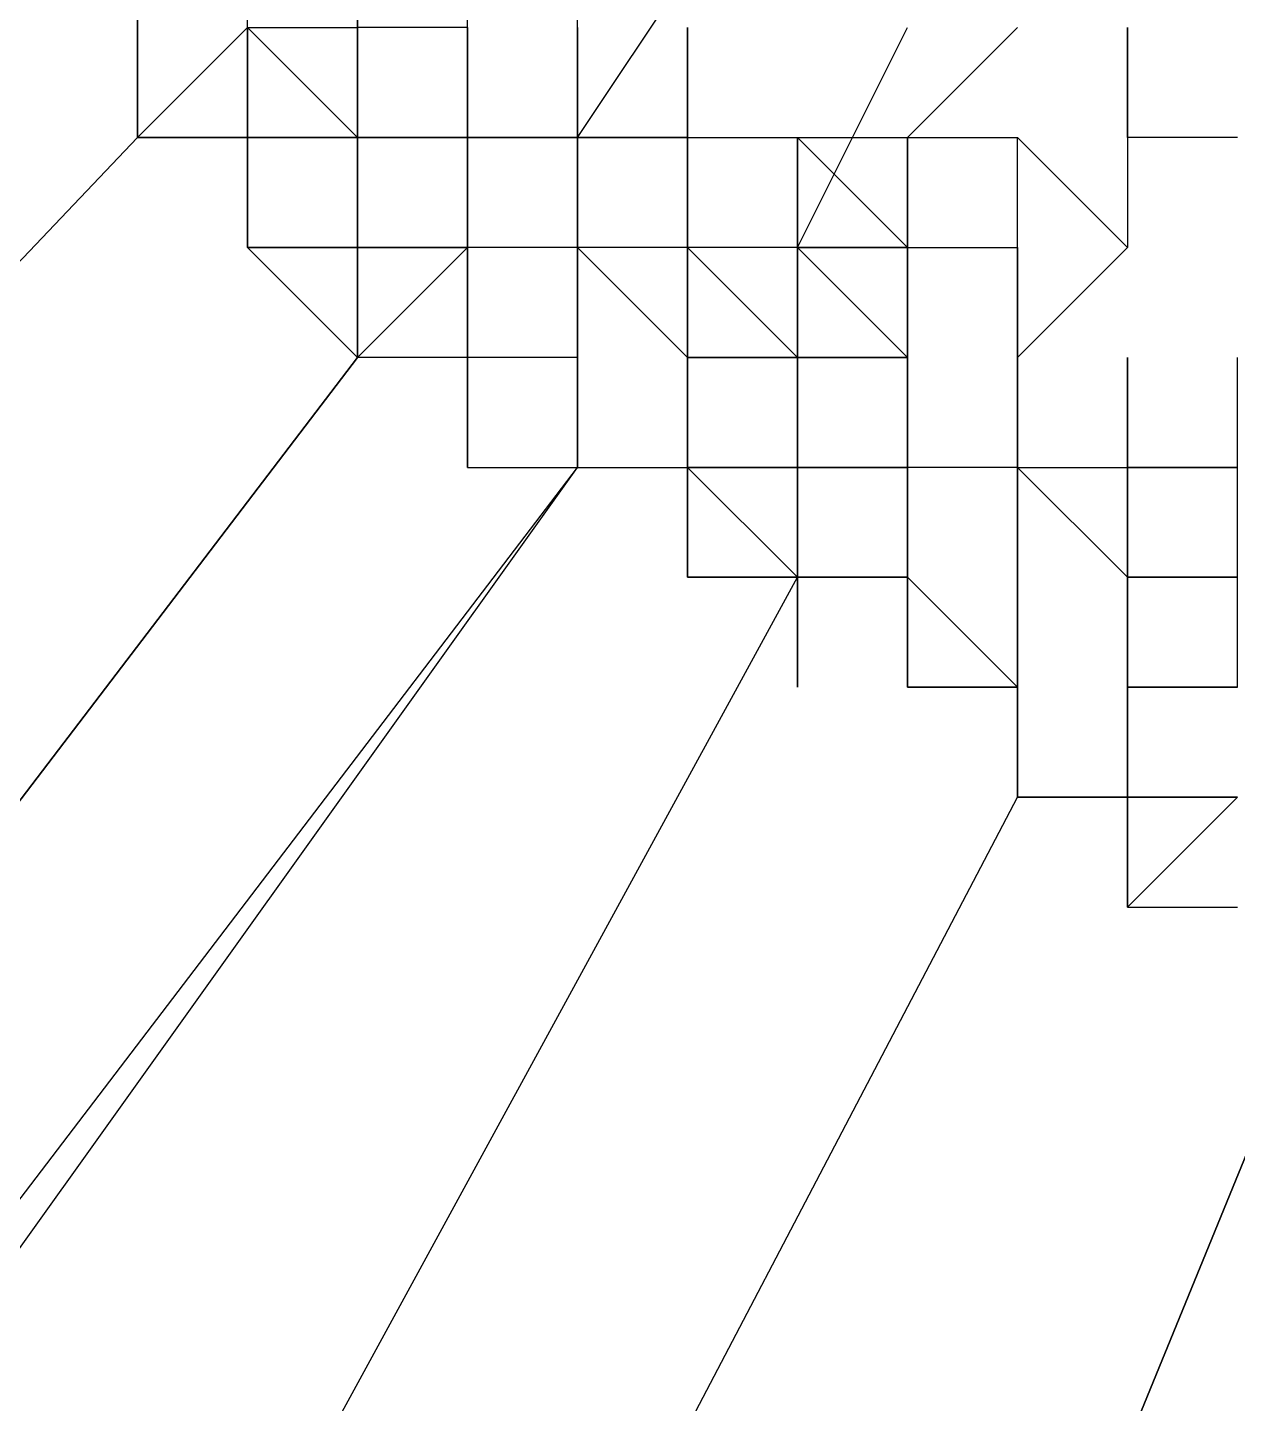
# Model space of a CAD drawing. Header units: inches. Extents: x 3324238 to 135265466, y -1036581 to 20094598.
# Drawn here: x 3353769.647 to 3353770.533, y -519272.097 to -519271.089 of the extents above; entities that cross this region are included whole.
import ezdxf

# ---------------------------------------------------------------- set-up
doc = ezdxf.new("R2010")
doc.units = ezdxf.units.IN
doc.header["$MEASUREMENT"] = 0
doc.layers.add('PDF_Geometry', color=7, linetype='Continuous')

msp = doc.modelspace()

# ---------------------------------------------------------------- linework, layer by layer
at = {"layer": 'PDF_Geometry', "lineweight": 25}
for points in [[(3353769.7277, -519271.0892), (3353769.7277, -519271.1698), (3353769.7277, -519271.0892), (3353769.7277, -519271.1698), (3353769.7277, -519271.0892), (3353769.7277, -519271.0086), (3353769.7277, -519271.0892), (3353769.7277, -519271.0086), (3353769.6471, -519271.0086), (3353769.7277, -519271.0086), (3353769.7277, -519270.928), (3353769.7277, -519271.0086)], [(3353769.8888, -519271.0086), (3353769.8888, -519271.0892), (3353769.8888, -519271.1698), (3353769.8888, -519271.0892), (3353769.8888, -519271.1698), (3353769.8083, -519271.1698), (3353769.8083, -519271.0892), (3353769.8888, -519271.0892)], [(3353769.8083, -519271.0892), (3353769.8083, -519271.1698), (3353769.8888, -519271.1698), (3353769.8888, -519271.2503), (3353769.8888, -519271.1698), (3353769.8888, -519271.2503), (3353769.8083, -519271.2503), (3353769.8083, -519271.1698), (3353769.8083, -519271.2503), (3353769.8083, -519271.1698), (3353769.7277, -519271.1698), (3353769.8083, -519271.1698), (3353769.8083, -519271.2503), (3353769.8888, -519271.3309), (3353769.8888, -519271.2503), (3353769.8888, -519271.3309), (3353769.8888, -519271.2503), (3353769.8888, -519271.1698), (3353769.8083, -519271.1698), (3353769.7277, -519271.1698), (3353769.8083, -519271.1698)], [(3353770.05, -519271.0892), (3353770.05, -519271.1698), (3353770.05, -519271.2503), (3353770.05, -519271.1698)], [(3353770.1305, -519271.0892), (3353770.1305, -519271.1698)], [(3353770.4528, -519271.0892), (3353770.4528, -519271.1698)], [(3353769.8083, -519271.1698), (3353769.8083, -519271.2503)], [(3353769.8888, -519271.2503), (3353769.8083, -519271.2503), (3353769.8083, -519271.1698), (3353769.8888, -519271.1698)], [(3353769.8888, -519271.1698), (3353769.8888, -519271.2503)], [(3353769.8888, -519271.1698), (3353769.8888, -519271.2503)], [(3353770.05, -519271.1698), (3353770.05, -519271.2503)], [(3353770.2111, -519271.3309), (3353770.1305, -519271.3309), (3353770.1305, -519271.4115), (3353770.1305, -519271.3309), (3353770.1305, -519271.4115), (3353770.2111, -519271.4115), (3353770.2111, -519271.492), (3353770.2111, -519271.4115), (3353770.2111, -519271.492), (3353770.2111, -519271.4115), (3353770.2111, -519271.3309), (3353770.2111, -519271.4115), (3353770.2111, -519271.3309), (3353770.2111, -519271.4115), (3353770.2111, -519271.492), (3353770.2111, -519271.4115), (3353770.2111, -519271.3309), (3353770.2111, -519271.2503), (3353770.2111, -519271.1698), (3353770.2917, -519271.2503), (3353770.2917, -519271.3309), (3353770.2917, -519271.2503), (3353770.2917, -519271.1698), (3353770.2917, -519271.2503), (3353770.2917, -519271.1698), (3353770.2917, -519271.2503), (3353770.2917, -519271.3309), (3353770.2917, -519271.4115), (3353770.2917, -519271.3309), (3353770.2917, -519271.4115), (3353770.2111, -519271.4115)], [(3353770.2917, -519271.1698), (3353770.2917, -519271.2503)], [(3353769.9694, -519271.2503), (3353769.9694, -519271.3309)], [(3353770.2917, -519271.2503), (3353770.2917, -519271.3309)], [(3353770.3723, -519271.2503), (3353770.3723, -519271.3309)], [(3353770.3723, -519271.3309), (3353770.3723, -519271.4115)], [(3353770.2917, -519271.4115), (3353770.2917, -519271.492)], [(3353770.3722, -519271.492), (3353770.3722, -519271.5726)], [(3353770.3723, -519271.492), (3353770.3723, -519271.5726)], [(3353770.4528, -519271.492), (3353770.4528, -519271.5726)], [(3353770.4528, -519271.492), (3353770.4528, -519271.5726), (3353770.4528, -519271.6532), (3353770.4528, -519271.5726)]]:
    msp.add_lwpolyline(points, close=True, dxfattribs=at)
for points in [[(3353769.8888, -519271.0892), (3353769.8888, -519271.0086), (3353769.8888, -519270.928)], [(3353769.9694, -519271.2503), (3353769.9694, -519271.1697), (3353769.9694, -519271.0892), (3353769.9694, -519271.0086), (3353769.9694, -519270.928)], [(3353770.05, -519271.0892), (3353770.05, -519271.1698), (3353770.2111, -519270.928)], [(3353769.8083, -519271.0892), (3353769.8083, -519271.0086)], [(3353770.05, -519271.1698), (3353770.05, -519271.0892), (3353770.05, -519271.0086)], [(3353769.8083, -519271.0892), (3353769.8083, -519271.1698), (3353769.8083, -519271.0892), (3353769.8083, -519271.1698), (3353769.7277, -519271.1698), (3353769.7277, -519271.0892)], [(3353769.8083, -519271.1698), (3353769.8083, -519271.0892), (3353769.7277, -519271.1698), (3353769.7277, -519271.0892), (3353769.7277, -519271.1698), (3353769.7277, -519271.0892), (3353769.7277, -519271.1698), (3353769.7277, -519271.0892), (3353769.7277, -519271.1698), (3353769.7277, -519271.0892)], [(3353769.7277, -519271.1698), (3353769.7277, -519271.0892), (3353769.7277, -519271.1698)], [(3353770.1305, -519271.2503), (3353770.1305, -519271.1698), (3353770.05, -519271.1698), (3353770.05, -519271.2503), (3353769.9694, -519271.2503), (3353769.9694, -519271.1698), (3353769.9694, -519271.2503), (3353769.8888, -519271.2503), (3353769.8888, -519271.1698), (3353769.8888, -519271.0892), (3353769.8888, -519271.1698), (3353769.8083, -519271.0892)], [(3353769.8083, -519271.0892), (3353769.8083, -519271.1698), (3353769.8083, -519271.2503), (3353769.8083, -519271.1698), (3353769.8083, -519271.0892)], [(3353769.8888, -519271.0892), (3353769.8888, -519271.1698), (3353769.8888, -519271.0892), (3353769.8888, -519271.1698), (3353769.8888, -519271.2503), (3353769.8888, -519271.3309), (3353769.8888, -519271.2503), (3353769.8888, -519271.1698), (3353769.8888, -519271.2503), (3353769.8888, -519271.1698), (3353769.8888, -519271.2503), (3353769.8888, -519271.1698), (3353769.8083, -519271.1698), (3353769.8083, -519271.0892)], [(3353769.8888, -519271.1698), (3353769.8888, -519271.0892)], [(3353769.8888, -519271.1698), (3353769.8888, -519271.0892)], [(3353769.8888, -519271.0892), (3353769.8888, -519271.1698)], [(3353769.9694, -519271.0892), (3353769.8888, -519271.0892), (3353769.8888, -519271.1698)], [(3353769.8888, -519271.1698), (3353769.8888, -519271.0892)], [(3353769.8888, -519271.1698), (3353769.8888, -519271.0892)], [(3353769.8888, -519271.1698), (3353769.8888, -519271.0892)], [(3353769.9694, -519271.4115), (3353769.9694, -519271.3309), (3353769.9694, -519271.2503), (3353769.9694, -519271.3309), (3353769.9694, -519271.4115), (3353770.05, -519271.4115), (3353770.1305, -519271.4115), (3353770.1305, -519271.3309), (3353770.1305, -519271.4115), (3353770.1305, -519271.3309), (3353770.1305, -519271.4115), (3353770.1305, -519271.3309), (3353770.1305, -519271.2503), (3353770.05, -519271.2503), (3353770.05, -519271.1698), (3353770.05, -519271.0892), (3353770.05, -519271.1698), (3353770.05, -519271.0892)], [(3353770.05, -519271.0892), (3353770.05, -519271.1698), (3353770.05, -519271.2503), (3353770.05, -519271.3309), (3353769.9694, -519271.3309), (3353769.9694, -519271.2503), (3353769.9694, -519271.3309), (3353769.9694, -519271.2503), (3353769.9694, -519271.3309), (3353769.9694, -519271.2503), (3353769.9694, -519271.1698), (3353769.9694, -519271.0892), (3353769.9694, -519271.1698), (3353769.9694, -519271.0892)], [(3353769.9694, -519271.1698), (3353769.9694, -519271.0892)], [(3353769.9694, -519271.0892), (3353769.9694, -519271.1698), (3353769.9694, -519271.0892)], [(3353770.05, -519271.0892), (3353770.05, -519271.1698), (3353769.9694, -519271.1698), (3353769.9694, -519271.0892), (3353769.9694, -519271.1698), (3353769.9694, -519271.0892), (3353769.9694, -519271.1698), (3353769.9694, -519271.0892), (3353769.9694, -519271.1698), (3353769.9694, -519271.2503), (3353769.9694, -519271.3309), (3353769.9694, -519271.2503), (3353769.9694, -519271.1698), (3353770.05, -519271.1698), (3353770.05, -519271.0892)], [(3353769.9694, -519271.1698), (3353769.9694, -519271.0892)], [(3353769.9694, -519271.1698), (3353769.9694, -519271.0892)], [(3353769.9694, -519271.1698), (3353769.9694, -519271.0892), (3353769.9694, -519271.1698), (3353769.9694, -519271.0892)], [(3353769.9694, -519271.0892), (3353769.9694, -519271.1698), (3353769.9694, -519271.0892)], [(3353770.05, -519271.0892), (3353770.05, -519271.1698), (3353769.9694, -519271.1698)], [(3353769.9694, -519271.1698), (3353769.9694, -519271.0892)], [(3353770.05, -519271.0892), (3353770.05, -519271.1698), (3353770.05, -519271.0892)], [(3353770.1305, -519271.3309), (3353770.1305, -519271.2503), (3353770.05, -519271.2503), (3353770.05, -519271.1698), (3353770.05, -519271.0892), (3353770.05, -519271.1698), (3353770.05, -519271.0892), (3353770.05, -519271.1698), (3353770.05, -519271.0892), (3353770.05, -519271.1698), (3353770.05, -519271.0892)], [(3353770.05, -519271.0892), (3353770.05, -519271.1698), (3353770.1305, -519271.1698), (3353770.1305, -519271.0892), (3353770.1305, -519271.1698), (3353770.2111, -519271.1698), (3353770.2111, -519271.2503), (3353770.2111, -519271.1698), (3353770.2111, -519271.2503), (3353770.2111, -519271.1698), (3353770.2111, -519271.2503), (3353770.2111, -519271.1698), (3353770.2111, -519271.2503)], [(3353770.05, -519271.2503), (3353770.05, -519271.1698), (3353770.05, -519271.0892)], [(3353770.4528, -519271.5726), (3353770.4528, -519271.6532), (3353770.3723, -519271.6532), (3353770.3723, -519271.5726), (3353770.2917, -519271.492), (3353770.2111, -519271.492), (3353770.2111, -519271.5726), (3353770.2111, -519271.492), (3353770.2917, -519271.492), (3353770.2917, -519271.4115), (3353770.2917, -519271.492), (3353770.2917, -519271.4115), (3353770.2917, -519271.3309), (3353770.2917, -519271.4115), (3353770.2917, -519271.3309), (3353770.2917, -519271.2503), (3353770.2917, -519271.3309), (3353770.2917, -519271.4115), (3353770.2917, -519271.3309), (3353770.2917, -519271.2503), (3353770.2917, -519271.3309), (3353770.2917, -519271.4115), (3353770.2111, -519271.4115), (3353770.2111, -519271.492), (3353770.2111, -519271.4115), (3353770.2111, -519271.3309), (3353770.2111, -519271.2503), (3353770.2111, -519271.3309), (3353770.2111, -519271.4115), (3353770.2111, -519271.3309), (3353770.2111, -519271.4115), (3353770.2111, -519271.3309), (3353770.2111, -519271.4115), (3353770.1305, -519271.4115), (3353770.1305, -519271.492), (3353770.1305, -519271.4115), (3353770.1305, -519271.3309), (3353770.1305, -519271.4115), (3353770.1305, -519271.492), (3353770.2111, -519271.492), (3353770.2111, -519271.4115), (3353770.2111, -519271.492), (3353770.2111, -519271.4115), (3353770.2111, -519271.3309), (3353770.2111, -519271.4115), (3353770.2111, -519271.492), (3353770.2111, -519271.4115), (3353770.2111, -519271.492), (3353770.1305, -519271.492), (3353770.2111, -519271.492), (3353770.1305, -519271.4115), (3353770.1305, -519271.3309), (3353770.2111, -519271.3309), (3353770.2111, -519271.2503), (3353770.2111, -519271.3309), (3353770.2111, -519271.2503), (3353770.2111, -519271.1698), (3353770.2111, -519271.2503), (3353770.2111, -519271.1698), (3353770.2111, -519271.2503), (3353770.2111, -519271.1698), (3353770.2111, -519271.2503), (3353770.2111, -519271.1698), (3353770.2111, -519271.2503), (3353770.2917, -519271.0892)], [(3353770.2111, -519271.1698), (3353770.2917, -519271.1698), (3353770.3723, -519271.0892)], [(3353768.1968, -519272.7812), (3353769.7277, -519271.1698), (3353768.1968, -519272.7812)], [(3353768.7608, -519273.1035), (3353770.05, -519271.4115), (3353770.1305, -519271.4115), (3353770.1305, -519271.3309), (3353770.1305, -519271.4115), (3353770.1305, -519271.3309), (3353770.1305, -519271.4115), (3353770.2111, -519271.4115), (3353770.2111, -519271.3309), (3353770.2111, -519271.2503), (3353770.2111, -519271.1698), (3353770.2917, -519271.2503), (3353770.2917, -519271.1698), (3353770.3723, -519271.1698), (3353770.4528, -519271.2503), (3353770.3723, -519271.3309), (3353770.3723, -519271.2503), (3353770.3723, -519271.3309), (3353770.3723, -519271.4115), (3353770.3723, -519271.3309), (3353770.3723, -519271.4115), (3353770.3723, -519271.3309), (3353770.3723, -519271.2503), (3353770.3723, -519271.3309), (3353770.3723, -519271.2503), (3353770.3723, -519271.3309), (3353770.3723, -519271.2503), (3353770.3723, -519271.3309), (3353770.3723, -519271.2503), (3353770.3723, -519271.3309), (3353770.3723, -519271.4115), (3353770.3723, -519271.3309), (3353770.3723, -519271.4115), (3353770.3723, -519271.492), (3353770.3723, -519271.4115), (3353770.3723, -519271.3309), (3353770.3723, -519271.4115), (3353770.3723, -519271.3309), (3353770.3723, -519271.4115), (3353770.3723, -519271.492), (3353770.3723, -519271.5726), (3353770.3723, -519271.6532), (3353770.3723, -519271.5726), (3353770.3723, -519271.6532), (3353770.4528, -519271.6532), (3353770.4528, -519271.5726), (3353770.4528, -519271.6532), (3353770.4528, -519271.5726), (3353770.4528, -519271.6532), (3353770.4528, -519271.5726), (3353770.4528, -519271.6532), (3353770.4528, -519271.5726), (3353770.4528, -519271.6532), (3353770.4528, -519271.5726), (3353770.4528, -519271.492), (3353770.4528, -519271.5726), (3353770.4528, -519271.6532), (3353770.4528, -519271.5726), (3353770.4528, -519271.6532), (3353770.5334, -519271.6532)], [(3353769.8888, -519271.1698), (3353769.8083, -519271.1698), (3353769.8888, -519271.1698)], [(3353769.8083, -519271.1698), (3353769.8888, -519271.1698), (3353769.8083, -519271.1698)], [(3353769.8083, -519271.2503), (3353769.8083, -519271.1698), (3353769.8083, -519271.2503)], [(3353769.8888, -519271.2503), (3353769.8888, -519271.1698)], [(3353769.8888, -519271.2503), (3353769.8888, -519271.1698)], [(3353769.8888, -519271.2503), (3353769.8888, -519271.1698)], [(3353770.05, -519271.3309), (3353770.05, -519271.4115), (3353770.05, -519271.3309), (3353769.9694, -519271.3309), (3353769.9694, -519271.2503), (3353769.8888, -519271.2503), (3353769.8888, -519271.1698), (3353769.8888, -519271.2503)], [(3353769.8888, -519271.1698), (3353769.9694, -519271.1698)], [(3353769.9694, -519271.1698), (3353769.8888, -519271.1698)], [(3353769.8888, -519271.2503), (3353769.8888, -519271.1698)], [(3353769.8888, -519271.1698), (3353769.8888, -519271.2503), (3353769.8888, -519271.1698)], [(3353769.8888, -519271.2503), (3353769.8888, -519271.1698)], [(3353769.8888, -519271.2503), (3353769.8888, -519271.1698)], [(3353769.8888, -519271.1698), (3353769.8888, -519271.2503)], [(3353769.8888, -519271.2503), (3353769.8888, -519271.1698)], [(3353769.8888, -519271.2503), (3353769.8888, -519271.1698)], [(3353769.8888, -519271.2503), (3353769.8888, -519271.1698)], [(3353769.8888, -519271.1698), (3353769.8888, -519271.2503)], [(3353769.8888, -519271.2503), (3353769.8888, -519271.1698)], [(3353769.9694, -519271.2503), (3353769.9694, -519271.1698)], [(3353769.9694, -519271.1698), (3353769.9694, -519271.2503)], [(3353770.05, -519271.1698), (3353769.9694, -519271.1698)], [(3353769.9694, -519271.2503), (3353769.9694, -519271.1698)], [(3353770.05, -519271.2503), (3353770.05, -519271.1698)], [(3353770.1305, -519271.492), (3353770.1305, -519271.4115), (3353770.1305, -519271.3309), (3353770.1305, -519271.4115), (3353770.1305, -519271.3309), (3353770.1305, -519271.4115), (3353770.1305, -519271.3309), (3353770.1305, -519271.2503), (3353770.1305, -519271.3309), (3353770.1305, -519271.2503), (3353770.1305, -519271.3309), (3353770.05, -519271.2503), (3353770.05, -519271.1698)], [(3353770.05, -519271.2503), (3353770.05, -519271.1698)], [(3353770.05, -519271.2503), (3353770.05, -519271.1698), (3353770.05, -519271.2503)], [(3353770.1305, -519271.2503), (3353770.1305, -519271.1697)], [(3353770.1305, -519271.1698), (3353770.1305, -519271.2503)], [(3353770.2111, -519271.1698), (3353770.2111, -519271.2503), (3353770.2111, -519271.3309), (3353770.2111, -519271.4115), (3353770.2111, -519271.492), (3353770.2917, -519271.492), (3353770.2917, -519271.4115), (3353770.2917, -519271.492), (3353770.2917, -519271.4115), (3353770.2917, -519271.492), (3353770.2917, -519271.4115), (3353770.2111, -519271.4115), (3353770.2111, -519271.3309), (3353770.2111, -519271.4115), (3353770.2111, -519271.3309), (3353770.2111, -519271.4115), (3353770.2111, -519271.3309), (3353770.2111, -519271.2503), (3353770.2917, -519271.2503), (3353770.2111, -519271.2503), (3353770.2111, -519271.3309), (3353770.2111, -519271.2503), (3353770.2111, -519271.3309), (3353770.2111, -519271.2503), (3353770.2111, -519271.3309), (3353770.2111, -519271.2503), (3353770.2111, -519271.3309), (3353770.2111, -519271.2503), (3353770.1305, -519271.2503), (3353770.1305, -519271.1698), (3353770.1305, -519271.2503), (3353770.1305, -519271.3309), (3353770.1305, -519271.2503), (3353770.1305, -519271.3309), (3353770.1305, -519271.2503), (3353770.2111, -519271.3309), (3353770.2917, -519271.3309), (3353770.2917, -519271.2503), (3353770.2917, -519271.1698), (3353770.2917, -519271.2503), (3353770.2917, -519271.3309), (3353770.2917, -519271.4115), (3353770.2917, -519271.492), (3353770.2917, -519271.4115), (3353770.2917, -519271.492), (3353770.2917, -519271.4115), (3353770.2917, -519271.492), (3353770.2111, -519271.492), (3353770.2111, -519271.4115), (3353770.2111, -519271.3309), (3353770.2917, -519271.3309), (3353770.2917, -519271.2503), (3353770.2917, -519271.3309), (3353770.2917, -519271.2503), (3353770.3723, -519271.2503), (3353770.3723, -519271.3309), (3353770.3723, -519271.4115), (3353770.3723, -519271.3309), (3353770.3723, -519271.2503), (3353770.3723, -519271.3309), (3353770.3723, -519271.4115), (3353770.4528, -519271.4115), (3353770.4528, -519271.492), (3353770.5334, -519271.492), (3353770.4528, -519271.492), (3353770.4528, -519271.4115), (3353770.4528, -519271.3309), (3353770.4528, -519271.4115), (3353770.5334, -519271.4115)], [(3353770.1305, -519271.3309), (3353770.1305, -519271.2503), (3353770.1305, -519271.1698)], [(3353770.1305, -519271.2503), (3353770.1305, -519271.1698)], [(3353770.2111, -519271.2503), (3353770.2111, -519271.1697)], [(3353770.2111, -519271.2503), (3353770.2111, -519271.1698)], [(3353770.2111, -519271.3309), (3353770.2111, -519271.2503), (3353770.2111, -519271.1698)], [(3353770.2111, -519271.2503), (3353770.2111, -519271.1698)], [(3353770.2111, -519271.2503), (3353770.2111, -519271.1698)], [(3353770.2111, -519271.2503), (3353770.2111, -519271.1698)], [(3353770.2917, -519271.3309), (3353770.2917, -519271.2503), (3353770.2917, -519271.1698)], [(3353770.2917, -519271.2503), (3353770.2917, -519271.1698)], [(3353770.2917, -519271.2503), (3353770.2917, -519271.1698)], [(3353770.2917, -519271.2503), (3353770.2917, -519271.1698)], [(3353770.2917, -519271.2503), (3353770.2917, -519271.1698)], [(3353770.2917, -519271.2503), (3353770.2917, -519271.1698)], [(3353770.2917, -519271.2503), (3353770.2917, -519271.1698)], [(3353770.3723, -519271.2503), (3353770.3723, -519271.1698)], [(3353770.3723, -519271.2503), (3353770.3723, -519271.1698)], [(3353770.4528, -519271.1698), (3353770.4528, -519271.2503)], [(3353770.5334, -519271.1698), (3353770.4528, -519271.1698)], [(3353769.8888, -519271.2503), (3353769.8083, -519271.2503), (3353769.8888, -519271.2503)], [(3353770.05, -519271.2503), (3353769.9694, -519271.2503), (3353769.8888, -519271.2503)], [(3353769.9694, -519271.2503), (3353769.8888, -519271.3309)], [(3353769.8888, -519271.2503), (3353769.9694, -519271.2503)], [(3353769.9694, -519271.3309), (3353769.9694, -519271.2503)], [(3353770.05, -519271.3309), (3353770.05, -519271.2503)], [(3353770.1305, -519271.3309), (3353770.1305, -519271.2503)], [(3353770.5334, -519271.4115), (3353770.4528, -519271.4115), (3353770.4528, -519271.492), (3353770.4528, -519271.4115), (3353770.4528, -519271.492), (3353770.3723, -519271.4115), (3353770.2917, -519271.4115), (3353770.2917, -519271.3309), (3353770.2917, -519271.4115), (3353770.2917, -519271.3309), (3353770.2917, -519271.2503), (3353770.2111, -519271.2503), (3353770.2917, -519271.2503), (3353770.2917, -519271.3309), (3353770.2111, -519271.3309), (3353770.2111, -519271.2503), (3353770.2917, -519271.3309), (3353770.2917, -519271.2503), (3353770.2917, -519271.3309), (3353770.2917, -519271.2503), (3353770.2917, -519271.3309), (3353770.2917, -519271.2503), (3353770.2917, -519271.3309), (3353770.2917, -519271.4115), (3353770.2111, -519271.4115), (3353770.1305, -519271.4115), (3353770.2111, -519271.4115), (3353770.1305, -519271.4115), (3353770.2111, -519271.4115), (3353770.1305, -519271.4115), (3353770.2111, -519271.4115), (3353770.1305, -519271.4115), (3353770.1305, -519271.3309), (3353770.1305, -519271.2503), (3353770.1305, -519271.3309), (3353770.1305, -519271.4115)], [(3353770.2111, -519271.3309), (3353770.2111, -519271.2503)], [(3353770.2111, -519271.3309), (3353770.2111, -519271.2503), (3353770.2111, -519271.3309)], [(3353770.2111, -519271.4115), (3353770.2111, -519271.3309), (3353770.2111, -519271.2503)], [(3353770.2111, -519271.3309), (3353770.2111, -519271.2503)], [(3353770.2111, -519271.3309), (3353770.2111, -519271.2503)], [(3353770.2111, -519271.3309), (3353770.2111, -519271.2503), (3353770.2111, -519271.3309)], [(3353770.2917, -519271.3309), (3353770.2917, -519271.2503)], [(3353770.2917, -519271.3309), (3353770.2917, -519271.2503)], [(3353770.2917, -519271.3309), (3353770.2917, -519271.2503)], [(3353770.2917, -519271.3309), (3353770.2917, -519271.2503)], [(3353770.2917, -519271.3309), (3353770.2917, -519271.2503)], [(3353770.2917, -519271.4115), (3353770.2917, -519271.3309), (3353770.2917, -519271.2503)], [(3353770.2917, -519271.2503), (3353770.2917, -519271.3309), (3353770.2917, -519271.2503)], [(3353770.3722, -519271.3309), (3353770.3722, -519271.2503)], [(3353770.3723, -519271.3309), (3353770.3723, -519271.2503)], [(3353770.3723, -519271.3309), (3353770.3723, -519271.2503)], [(3353770.3723, -519271.3309), (3353770.3723, -519271.2503)], [(3353770.3723, -519271.3309), (3353770.3723, -519271.2503)], [(3353769.8888, -519271.3309), (3353768.5997, -519273.0229), (3353768.5997, -519272.9423), (3353768.5997, -519273.0229), (3353768.5997, -519272.9423), (3353768.5997, -519273.0229), (3353768.5997, -519273.1035), (3353768.5997, -519273.184), (3353768.5997, -519273.2646), (3353768.5997, -519273.3452), (3353768.5997, -519273.2646), (3353768.5997, -519273.184), (3353768.5191, -519273.184), (3353768.5997, -519273.1035), (3353768.5997, -519273.0229), (3353768.5191, -519272.9423), (3353768.5191, -519272.8617)], [(3353768.5997, -519273.0229), (3353769.8888, -519271.3309)], [(3353768.8414, -519273.1035), (3353770.05, -519271.4115), (3353770.05, -519271.3309), (3353770.05, -519271.4115), (3353770.05, -519271.3309), (3353770.05, -519271.4115), (3353770.1305, -519271.4115), (3353770.1305, -519271.3309), (3353770.1305, -519271.4115), (3353770.1305, -519271.3309), (3353770.1305, -519271.4115), (3353770.2111, -519271.4115), (3353770.2111, -519271.3309), (3353770.2917, -519271.3309), (3353770.2111, -519271.3309), (3353770.2917, -519271.3309), (3353770.2917, -519271.4115), (3353770.2917, -519271.3309), (3353770.2917, -519271.4115), (3353770.2917, -519271.492)], [(3353769.2443, -519273.4258), (3353769.2443, -519273.3452), (3353769.2443, -519273.2646), (3353769.2443, -519273.184), (3353769.2443, -519273.2646), (3353770.2111, -519271.492), (3353770.2111, -519271.4115), (3353770.2111, -519271.3309), (3353770.2917, -519271.3309), (3353770.2917, -519271.4115), (3353770.2917, -519271.492), (3353770.2917, -519271.4115), (3353770.2111, -519271.4115), (3353770.2917, -519271.4115), (3353770.2917, -519271.492), (3353770.2917, -519271.4115), (3353770.2917, -519271.492), (3353770.2917, -519271.4115), (3353770.2917, -519271.492), (3353770.2917, -519271.5726)], [(3353769.9694, -519271.3309), (3353769.8888, -519271.3309)], [(3353770.05, -519271.4115), (3353770.05, -519271.3309)], [(3353770.05, -519271.4115), (3353770.05, -519271.3309)], [(3353770.05, -519271.4115), (3353770.1305, -519271.4115), (3353770.2111, -519271.4115), (3353770.2111, -519271.3309), (3353770.2111, -519271.4115), (3353770.2111, -519271.492), (3353770.2111, -519271.4115)], [(3353770.05, -519271.4115), (3353770.05, -519271.3309)], [(3353770.05, -519271.3309), (3353770.05, -519271.4115)], [(3353770.1305, -519271.4115), (3353770.1305, -519271.3309)], [(3353770.1305, -519271.4115), (3353770.1305, -519271.3309)], [(3353770.2111, -519271.4115), (3353770.2111, -519271.3309)], [(3353770.2111, -519271.3309), (3353770.2111, -519271.4115)], [(3353770.2111, -519271.4115), (3353770.2111, -519271.3309)], [(3353770.2111, -519271.4115), (3353770.2111, -519271.3309)], [(3353770.2111, -519271.4115), (3353770.2111, -519271.3309)], [(3353770.2111, -519271.4115), (3353770.2111, -519271.3309)], [(3353770.2111, -519271.4115), (3353770.2111, -519271.3309)], [(3353770.2111, -519271.4115), (3353770.2111, -519271.3309)], [(3353770.2917, -519271.4115), (3353770.2917, -519271.3309)], [(3353770.2917, -519271.4115), (3353770.2917, -519271.3309)], [(3353770.3722, -519271.492), (3353770.3722, -519271.4115), (3353770.3722, -519271.3309)], [(3353770.3722, -519271.4115), (3353770.3722, -519271.3309)], [(3353770.4528, -519271.492), (3353770.3722, -519271.4115), (3353770.4528, -519271.4115), (3353770.4528, -519271.3309)], [(3353770.3723, -519271.4115), (3353770.3723, -519271.3309)], [(3353770.3723, -519271.4115), (3353770.3723, -519271.3309)], [(3353770.3723, -519271.4115), (3353770.3723, -519271.3309)], [(3353770.3723, -519271.4115), (3353770.3723, -519271.3309)], [(3353770.4528, -519271.5726), (3353770.4528, -519271.492), (3353770.4528, -519271.4115), (3353770.4528, -519271.492), (3353770.4528, -519271.5726), (3353770.4528, -519271.492), (3353770.4528, -519271.4115), (3353770.4528, -519271.3309), (3353770.4528, -519271.4115), (3353770.4528, -519271.3309)], [(3353770.5334, -519271.4115), (3353770.5334, -519271.3309)], [(3353770.5334, -519271.4115), (3353770.5334, -519271.3309)], [(3353770.1305, -519271.492), (3353770.1305, -519271.4115), (3353770.1305, -519271.492)], [(3353770.1305, -519271.492), (3353770.1305, -519271.4115)], [(3353770.2111, -519271.492), (3353770.2111, -519271.4115)], [(3353770.2111, -519271.492), (3353770.2111, -519271.4115)], [(3353770.2111, -519271.492), (3353770.2111, -519271.4115)], [(3353770.2111, -519271.492), (3353770.2111, -519271.4115)], [(3353770.2111, -519271.492), (3353770.2111, -519271.4115)], [(3353770.2111, -519271.492), (3353770.2111, -519271.4115)], [(3353770.2917, -519271.4115), (3353770.2111, -519271.4115), (3353770.2917, -519271.4115)], [(3353770.2111, -519271.4115), (3353770.2111, -519271.492)], [(3353770.2917, -519271.492), (3353770.2917, -519271.4115)], [(3353770.2917, -519271.492), (3353770.2917, -519271.4115)], [(3353770.2917, -519271.492), (3353770.2917, -519271.4115)], [(3353770.2917, -519271.492), (3353770.2917, -519271.4115)], [(3353770.5334, -519271.4115), (3353770.4528, -519271.4115), (3353770.4528, -519271.492), (3353770.4528, -519271.4115)], [(3353770.5334, -519271.6532), (3353770.4528, -519271.6532), (3353770.4528, -519271.5726), (3353770.4528, -519271.6532), (3353770.4528, -519271.5726), (3353770.4528, -519271.6532), (3353770.4528, -519271.5726), (3353770.5334, -519271.5726), (3353770.4528, -519271.5726), (3353770.4528, -519271.492), (3353770.4528, -519271.5726), (3353770.4528, -519271.492), (3353770.4528, -519271.4115), (3353770.4528, -519271.492), (3353770.4528, -519271.5726), (3353770.4528, -519271.6532), (3353770.4528, -519271.5726), (3353770.4528, -519271.6532), (3353770.4528, -519271.5726), (3353770.5334, -519271.5726)], [(3353770.4528, -519271.492), (3353770.4528, -519271.4115)], [(3353770.4528, -519271.6532), (3353770.4528, -519271.5726), (3353770.4528, -519271.492), (3353770.4528, -519271.4115)], [(3353770.4528, -519271.492), (3353770.4528, -519271.4115)], [(3353770.5334, -519271.492), (3353770.5334, -519271.4115)], [(3353770.2111, -519271.492), (3353770.2111, -519271.5726), (3353770.2111, -519271.492)], [(3353770.2917, -519271.5726), (3353770.3723, -519271.5726), (3353770.2917, -519271.5726), (3353770.2917, -519271.492)], [(3353770.2917, -519271.5726), (3353770.2917, -519271.492)], [(3353770.3722, -519271.6532), (3353770.3722, -519271.5726), (3353770.3722, -519271.492)], [(3353770.3722, -519271.6532), (3353770.3722, -519271.5726), (3353770.3722, -519271.492)], [(3353770.3723, -519271.5726), (3353770.3723, -519271.492)], [(3353770.5334, -519271.5726), (3353770.4528, -519271.5726), (3353770.4528, -519271.6532), (3353770.4528, -519271.5726), (3353770.4528, -519271.492), (3353770.5334, -519271.492)], [(3353770.4528, -519271.5726), (3353770.4528, -519271.492)], [(3353770.4528, -519271.5726), (3353770.4528, -519271.492)], [(3353770.4528, -519271.492), (3353770.4528, -519271.5726), (3353770.4528, -519271.492)], [(3353770.4528, -519271.5726), (3353770.4528, -519271.492)], [(3353770.4528, -519271.492), (3353770.5334, -519271.492)], [(3353770.4528, -519271.5726), (3353770.4528, -519271.492)], [(3353770.5334, -519271.5726), (3353770.5334, -519271.492)], [(3353770.3722, -519271.6532), (3353770.3722, -519271.5726)], [(3353770.3723, -519271.5726), (3353770.3723, -519271.6532), (3353770.4528, -519271.6532)], [(3353770.5334, -519271.5726), (3353770.4528, -519271.5726), (3353770.5334, -519271.5726)], [(3353770.4528, -519271.6532), (3353770.4528, -519271.5726)], [(3353770.4528, -519271.6532), (3353770.4528, -519271.5726)], [(3353770.4528, -519271.6532), (3353770.4528, -519271.5726)], [(3353770.4528, -519271.6532), (3353770.4528, -519271.5726)], [(3353769.486, -519273.3452), (3353770.3723, -519271.6532)], [(3353769.8888, -519273.5063), (3353770.614, -519271.7338), (3353770.614, -519271.6532)], [(3353770.5334, -519271.6532), (3353770.4528, -519271.6532), (3353770.5334, -519271.6532)], [(3353770.5334, -519271.6532), (3353770.4528, -519271.7338), (3353770.4528, -519271.6532), (3353770.4528, -519271.7338), (3353770.5334, -519271.7338)], [(3353770.614, -519271.7337), (3353769.8888, -519273.5063), (3353769.8888, -519273.4257)]]:
    msp.add_lwpolyline(points, dxfattribs=at)

doc.saveas('drawing.dxf')
